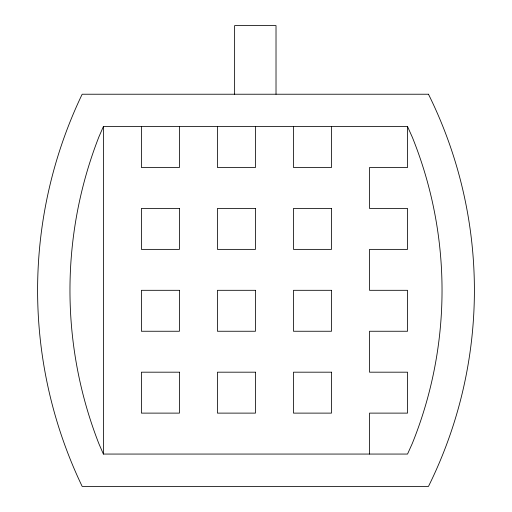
<?xml version="1.0" encoding="UTF-8"?>
<svg xmlns="http://www.w3.org/2000/svg" width="512" height="512" viewBox="0 0 512 512"><rect width="100%" height="100%" fill="white"/><g stroke="black" fill="none" stroke-linecap="round" stroke-linejoin="round"><path stroke-width="0.77" d="M103.386 126.566L98.854 136.992A421.274 421.274 0 0 0 98.854 443.629L103.386 454.061L407.539 454.061L412.32 443.405A409.235 409.235 0 0 0 412.32 137.222L407.539 126.566L103.386 126.566L103.386 454.061M407.539 126.566L407.539 167.501L369.517 167.501L369.517 208.442L407.539 208.442L407.539 249.376L369.517 249.376L369.517 290.31L407.539 290.31L407.539 331.251L369.517 331.251L369.517 372.186L407.539 372.186L407.539 413.12L369.517 413.12L369.517 454.061M331.501 126.566L331.501 167.501L293.478 167.501L293.478 126.566M276.019 94.227L276.019 25.6L234.624 25.6L234.624 94.227M255.462 126.566L255.462 167.501L217.44 167.501L217.44 126.566M179.424 126.566L179.424 167.501L141.402 167.501L141.402 126.566M428.474 94.227L82.17 94.227A453.632 453.632 0 0 0 82.17 486.4L428.474 486.4A441.6 441.6 0 0 0 428.474 94.227M179.424 208.442L141.402 208.442L141.402 249.376L179.424 249.376L179.424 208.442M255.462 208.442L217.44 208.442L217.44 249.376L255.462 249.376L255.462 208.442M331.501 208.442L293.478 208.442L293.478 249.376L331.501 249.376L331.501 208.442M179.424 290.31L141.402 290.31L141.402 331.251L179.424 331.251L179.424 290.31M255.462 290.31L217.44 290.31L217.44 331.251L255.462 331.251L255.462 290.31M331.501 290.31L293.478 290.31L293.478 331.251L331.501 331.251L331.501 290.31M179.424 372.186L141.402 372.186L141.402 413.12L179.424 413.12L179.424 372.186M255.462 372.186L217.44 372.186L217.44 413.12L255.462 413.12L255.462 372.186M331.501 372.186L293.478 372.186L293.478 413.12L331.501 413.12L331.501 372.186"/></g></svg>
